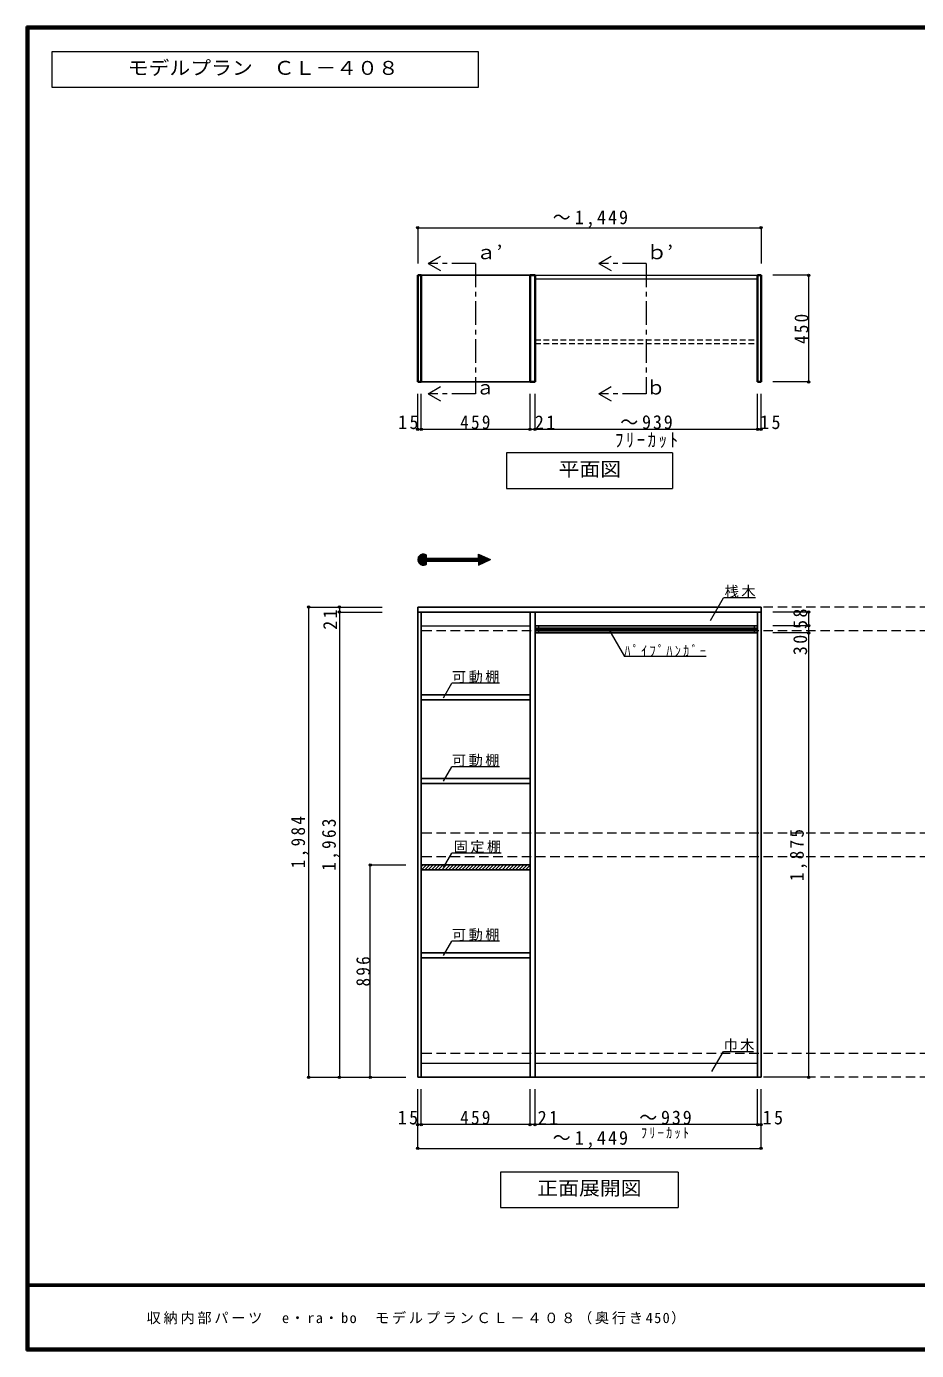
# Model space of a CAD drawing. Units: millimetres, scale not verified. Extents: x -3922 to 3878, y -2932 to 2722.
# Drawn here: x -3922 to -167, y -2864 to 2722 of the extents above; entities that cross this region are included whole.
import ezdxf
from ezdxf.enums import TextEntityAlignment as Align

# ---------------------------------------------------------------- set-up
doc = ezdxf.new("R2010")
doc.units = ezdxf.units.MM
doc.header["$LTSCALE"] = 20
doc.header["$PDMODE"] = 32
doc.header["$PDSIZE"] = 10
for name, pattern in [('CHAIN1', [8, 5, -1, 1, -1]), ('DASHED1', [1.8, 1.2, -0.6]), ('DASHED2', [3, 2, -1])]:
    doc.linetypes.add(name, pattern=pattern)
for name, color, linetype, lineweight in [('0-2_本体', 2, 'Continuous', 35), ('0-3_固定棚', 3, 'Continuous', 25), ('0-4_可動棚', 3, 'Continuous', 25), ('0-6_ﾊﾟｲﾌﾟﾊﾝｶﾞｰ', 4, 'Continuous', 9), ('0-7_桟木・巾木', 2, 'Continuous', 35), ('0-A_文字', 7, 'Continuous', 18), ('0-B_寸法', 7, 'Continuous', 9), ('0-C_ハッチ', 4, 'Continuous', 9), ('F-1_枠', 6, 'Continuous', 40)]:
    doc.layers.add(name, color=color, linetype=linetype, lineweight=lineweight)
doc.layers.add('F-A_文字', color=7, linetype='Continuous')
doc.styles.add('ＭＳ ゴシック', font='')
doc.styles.get('ＭＳ ゴシック').set_extended_font_data('MS Gothic')

msp = doc.modelspace()

# ---------------------------------------------------------------- linework, layer by layer
at = {"layer": '0-2_本体'}
for p, q in [((-2271.53, 1222.73), (-2271.53, 1672.73)), ((-2271.53, 1672.73), (-2256.53, 1672.73)), ((-2256.53, 1222.73), (-2256.53, 1672.73)), ((-1797.53, 1222.73), (-1797.53, 1672.73)), ((-1797.53, 1672.73), (-1776.53, 1672.73)), ((-1776.53, 1222.73), (-1776.53, 1672.73)), ((-837.53, 1222.73), (-837.53, 1672.73)), ((-837.53, 1672.73), (-822.53, 1672.73)), ((-822.53, 1222.73), (-822.53, 1672.73)), ((-2271.53, 1222.73), (-2256.53, 1222.73)), ((-1797.53, 1222.73), (-1776.53, 1222.73)), ((-837.53, 1222.73), (-822.53, 1222.73))]:
    msp.add_line(p, q, dxfattribs=at)
at = {"layer": '0-2_本体', "color": 3, "lineweight": 25}
for p, q in [((-2271.53, 251.73), (-2271.53, 272.73)), ((-822.53, 272.73), (-2271.53, 272.73)), ((-2271.53, 251.73), (-2271.53, -1711.27)), ((-822.53, 251.73), (-2271.53, 251.73)), ((-2256.53, 251.73), (-2256.53, -1711.27)), ((-1797.53, -1711.27), (-1797.53, 251.73)), ((-1776.53, -1711.27), (-1776.53, 251.73)), ((-837.53, -1711.27), (-837.53, 251.73)), ((-822.53, 272.73), (-822.53, 251.73)), ((-822.53, -1711.27), (-822.53, 251.73)), ((-2271.53, -1711.27), (-822.53, -1711.27))]:
    msp.add_line(p, q, dxfattribs=at)
at = {"layer": '0-3_固定棚'}
for p, q in [((-2256.53, 1672.73), (-1797.53, 1672.73)), ((-1797.53, 1222.73), (-2256.53, 1222.73)), ((-2256.53, -815.27), (-2256.53, -836.27)), ((-1797.53, -815.27), (-2256.53, -815.27)), ((-1797.53, -836.27), (-2256.53, -836.27)), ((-1797.53, -815.27), (-1797.53, -836.27))]:
    msp.add_line(p, q, dxfattribs=at)
at = {"layer": '0-4_可動棚'}
for p, q in [((-2256.53, -119.27), (-2256.53, -98.27)), ((-1797.53, -98.27), (-2256.53, -98.27)), ((-2256.53, -471.27), (-2256.53, -450.27)), ((-1797.53, -450.27), (-2256.53, -450.27)), ((-2256.53, -1207.27), (-2256.53, -1186.27)), ((-1797.53, -1186.27), (-2256.53, -1186.27))]:
    msp.add_line(p, q, dxfattribs=at)
for points in [[(-1797.53, -98.27), (-1797.53, -119.27), (-2256.53, -119.27)], [(-1797.53, -450.27), (-1797.53, -471.27), (-2256.53, -471.27)], [(-1797.53, -1186.27), (-1797.53, -1207.27), (-2256.53, -1207.27)]]:
    msp.add_lwpolyline(points, dxfattribs=at)
at = {"layer": '0-6_ﾊﾟｲﾌﾟﾊﾝｶﾞｰ', "linetype": 'DASHED1'}
for p, q in [((-1776.53, 1400.22), (-837.53, 1400.22)), ((-1776.53, 1385.24), (-837.53, 1385.24))]:
    msp.add_line(p, q, dxfattribs=at)
at = {"layer": '0-6_ﾊﾟｲﾌﾟﾊﾝｶﾞｰ', "color": 3, "lineweight": 25}
for p, q in [((-1776.53, 193.73), (-1776.53, 163.73)), ((-837.53, 193.73), (-1776.53, 193.73)), ((-837.53, 193.73), (-837.53, 163.73)), ((-837.53, 163.73), (-1776.53, 163.73))]:
    msp.add_line(p, q, dxfattribs=at)
at = {"layer": '0-6_ﾊﾟｲﾌﾟﾊﾝｶﾞｰ'}
for p, q in [((-1776.53, 184.73), (-837.53, 184.73)), ((-1776.53, 180.73), (-837.53, 180.73)), ((-1776.53, 176.73), (-837.53, 176.73)), ((-1776.53, 172.73), (-837.53, 172.73))]:
    msp.add_line(p, q, dxfattribs=at)
at = {"layer": '0-6_ﾊﾟｲﾌﾟﾊﾝｶﾞｰ', "color": 7, "lineweight": 18}
for p, q in [((-1761.53, 193.73), (-1761.53, 163.73)), ((-852.53, 193.73), (-852.53, 163.73))]:
    msp.add_line(p, q, dxfattribs=at)
at = {"layer": '0-7_桟木・巾木', "color": 7, "lineweight": 18}
for p, q in [((-1776.53, 1672.73), (-837.53, 1672.73)), ((-1776.53, 1657.73), (-837.53, 1657.73)), ((-1797.53, 191.73), (-2256.53, 191.73)), ((-837.53, 191.73), (-1776.53, 191.73)), ((-2256.53, -1651.27), (-1797.53, -1651.27)), ((-1776.53, -1651.27), (-837.53, -1651.27))]:
    msp.add_line(p, q, dxfattribs=at)
at = {"layer": '0-A_文字'}
for p, q in [((-2227.03, 1722.73), (-2175.07, 1752.73)), ((-1507.03, 1722.73), (-1455.07, 1752.73)), ((-2227.03, 1722.73), (-2175.07, 1692.73)), ((-1507.03, 1722.73), (-1455.07, 1692.73)), ((-2227.03, 1172.73), (-2175.07, 1202.73)), ((-1507.03, 1172.73), (-1455.07, 1202.73)), ((-2227.03, 1172.73), (-2175.07, 1142.73)), ((-1507.03, 1172.73), (-1455.07, 1142.73)), ((-1197.03, 922.73), (-1197.03, 772.73)), ((-1897.03, 772.73), (-1197.03, 772.73)), ((-2271.53, 472.25), (-2247.57, 496.2)), ((-2271.39, 475.22), (-2250.54, 496.06)), ((-2271.34, 469.61), (-2244.93, 496.02)), ((-2270.91, 467.21), (-2242.53, 495.58)), ((-2270.73, 478.71), (-2254.03, 495.4)), ((-2270.28, 465.01), (-2240.34, 494.96)), ((-2269.48, 462.98), (-2238.3, 494.16)), ((-2268.97, 483.29), (-2258.62, 493.65)), ((-2268.54, 461.09), (-2236.42, 493.22)), ((-2267.46, 459.34), (-2236.12, 490.69)), ((-2266.26, 457.72), (-2236.12, 487.86)), ((-2264.93, 456.22), (-2236.12, 485.03)), ((-2263.48, 454.84), (-2236.12, 482.21)), ((-2261.91, 453.58), (-2236.12, 479.38)), ((-2260.22, 452.44), (-2234.17, 478.49)), ((-2258.4, 451.44), (-2231.34, 478.49)), ((-2256.43, 450.57), (-2228.51, 478.49)), ((-2254.31, 449.87), (-2225.68, 478.49)), ((-2252.01, 449.34), (-2236.12, 465.23)), ((-2249.48, 449.04), (-2236.12, 462.41)), ((-2246.67, 449.02), (-2236.12, 459.58)), ((-2243.45, 449.41), (-2236.12, 456.75)), ((-2239.5, 450.54), (-2236.12, 453.92)), ((-2236.12, 466.7), (-2236.12, 452.15)), ((-2236.12, 466.7), (-2015.63, 466.7)), ((-2234.65, 466.7), (-2222.86, 478.49)), ((-2231.82, 466.7), (-2220.03, 478.49)), ((-2228.99, 466.7), (-2217.2, 478.49)), ((-2226.17, 466.7), (-2214.37, 478.49)), ((-2223.34, 466.7), (-2211.54, 478.49)), ((-2220.51, 466.7), (-2208.71, 478.49)), ((-2217.68, 466.7), (-2205.89, 478.49)), ((-2214.85, 466.7), (-2203.06, 478.49)), ((-2212.02, 466.7), (-2200.23, 478.49)), ((-2209.19, 466.7), (-2197.4, 478.49)), ((-2206.37, 466.7), (-2194.57, 478.49)), ((-2203.54, 466.7), (-2191.74, 478.49)), ((-2200.71, 466.7), (-2188.92, 478.49)), ((-2197.88, 466.7), (-2186.09, 478.49)), ((-2195.05, 466.7), (-2183.26, 478.49)), ((-2192.22, 466.7), (-2180.43, 478.49)), ((-2189.4, 466.7), (-2177.6, 478.49)), ((-2186.57, 466.7), (-2174.77, 478.49)), ((-2183.74, 466.7), (-2171.94, 478.49)), ((-2180.91, 466.7), (-2169.12, 478.49)), ((-2178.08, 466.7), (-2166.29, 478.49)), ((-2175.25, 466.7), (-2163.46, 478.49)), ((-2172.42, 466.7), (-2160.63, 478.49)), ((-2169.6, 466.7), (-2157.8, 478.49)), ((-2166.77, 466.7), (-2154.97, 478.49)), ((-2163.94, 466.7), (-2152.15, 478.49)), ((-2161.11, 466.7), (-2149.32, 478.49)), ((-2158.28, 466.7), (-2146.49, 478.49)), ((-2155.45, 466.7), (-2143.66, 478.49)), ((-2152.63, 466.7), (-2140.83, 478.49)), ((-2149.8, 466.7), (-2138, 478.49)), ((-2146.97, 466.7), (-2135.18, 478.49)), ((-2144.14, 466.7), (-2132.35, 478.49)), ((-2141.31, 466.7), (-2129.52, 478.49)), ((-2138.48, 466.7), (-2126.69, 478.49)), ((-2135.66, 466.7), (-2123.86, 478.49)), ((-2132.83, 466.7), (-2121.03, 478.49)), ((-2130, 466.7), (-2118.2, 478.49)), ((-2127.17, 466.7), (-2115.38, 478.49)), ((-2124.34, 466.7), (-2112.55, 478.49)), ((-2121.51, 466.7), (-2109.72, 478.49)), ((-2118.68, 466.7), (-2106.89, 478.49)), ((-2115.86, 466.7), (-2104.06, 478.49)), ((-2113.03, 466.7), (-2101.23, 478.49)), ((-2110.2, 466.7), (-2098.41, 478.49)), ((-2107.37, 466.7), (-2095.58, 478.49)), ((-2104.54, 466.7), (-2092.75, 478.49)), ((-2101.71, 466.7), (-2089.92, 478.49)), ((-2098.89, 466.7), (-2087.09, 478.49)), ((-2096.06, 466.7), (-2084.26, 478.49)), ((-2093.23, 466.7), (-2081.44, 478.49)), ((-2090.4, 466.7), (-2078.61, 478.49)), ((-2087.57, 466.7), (-2075.78, 478.49)), ((-2084.74, 466.7), (-2072.95, 478.49)), ((-2081.92, 466.7), (-2070.12, 478.49)), ((-2079.09, 466.7), (-2067.29, 478.49)), ((-2076.26, 466.7), (-2064.46, 478.49)), ((-2073.43, 466.7), (-2061.64, 478.49)), ((-2070.6, 466.7), (-2058.81, 478.49)), ((-2067.77, 466.7), (-2055.98, 478.49)), ((-2064.94, 466.7), (-2053.15, 478.49)), ((-2062.12, 466.7), (-2050.32, 478.49)), ((-2059.29, 466.7), (-2047.49, 478.49)), ((-2056.46, 466.7), (-2044.67, 478.49)), ((-2053.63, 466.7), (-2041.84, 478.49)), ((-2050.8, 466.7), (-2039.01, 478.49)), ((-2047.97, 466.7), (-2036.18, 478.49)), ((-2045.15, 466.7), (-2033.35, 478.49)), ((-2042.32, 466.7), (-2030.52, 478.49)), ((-2039.49, 466.7), (-2027.7, 478.49)), ((-2036.66, 466.7), (-2024.87, 478.49)), ((-2033.83, 466.7), (-2022.04, 478.49)), ((-2031, 466.7), (-2019.21, 478.49)), ((-2028.18, 466.7), (-2016.38, 478.49)), ((-2025.35, 466.7), (-2002.12, 489.93)), ((-2022.52, 466.7), (-2000.19, 489.03)), ((-2019.69, 466.7), (-1998.25, 488.13)), ((-2016.86, 466.7), (-1996.32, 487.24)), ((-2015.63, 496.21), (-1964.81, 472.6)), ((-2015.63, 478.49), (-2015.63, 496.21)), ((-2015.63, 493.39), (-2013.7, 495.31)), ((-2015.63, 490.56), (-2011.77, 494.42)), ((-2015.63, 487.73), (-2009.84, 493.52)), ((-2015.63, 484.9), (-2007.91, 492.62)), ((-2015.63, 482.07), (-2005.98, 491.72)), ((-2015.63, 479.25), (-2004.05, 490.83)), ((-2015.63, 465.1), (-1994.39, 486.34)), ((-2015.63, 462.27), (-1992.46, 485.44)), ((-2015.63, 459.45), (-1990.53, 484.55)), ((-2015.63, 456.62), (-1988.6, 483.65)), ((-2015.63, 453.79), (-1986.67, 482.75)), ((-2015.63, 450.96), (-1984.74, 481.85)), ((-2015.63, 448.99), (-1964.81, 472.6)), ((-2015.63, 466.7), (-2015.63, 448.99)), ((-2014.04, 449.73), (-1982.81, 480.96)), ((-2008.75, 452.18), (-1980.87, 480.06)), ((-2003.47, 454.64), (-1978.94, 479.16)), ((-1998.19, 457.09), (-1977.01, 478.27)), ((-1992.9, 459.54), (-1975.08, 477.37)), ((-1987.62, 462), (-1973.15, 476.47)), ((-1982.34, 464.45), (-1971.22, 475.57)), ((-1977.06, 466.91), (-1969.29, 474.68)), ((-1971.77, 469.36), (-1967.36, 473.78)), ((-1966.49, 471.82), (-1965.42, 472.88)), ((-1035.94, 216.5), (-981.12, 311.47)), ((-846.53, 311.47), (-981.12, 311.47)), ((-1465.49, 177.98), (-1399.53, 63.73)), ((-1054.53, 63.73), (-1399.53, 63.73)), ((-2162.05, -109.79), (-2127.03, -49.14)), ((-1927.03, -49.14), (-2127.03, -49.14)), ((-2162.05, -461.79), (-2127.03, -401.14)), ((-1927.03, -401.14), (-2127.03, -401.14)), ((-2162.05, -826.33), (-2127.03, -765.68)), ((-1919.85, -765.68), (-2127.03, -765.68)), ((-2162.05, -1197.79), (-2127.03, -1137.14)), ((-1927.03, -1137.14), (-2127.03, -1137.14)), ((-1029.87, -1686.83), (-981.12, -1602.39)), ((-981.12, -1602.39), (-855.09, -1602.39)), ((-1172.03, -2111.27), (-1172.03, -2261.27)), ((-1922.03, -2261.27), (-1172.03, -2261.27))]:
    msp.add_line(p, q, dxfattribs=at)
at = {"layer": '0-A_文字', "linetype": 'CHAIN1'}
for p, q in [((-2027.03, 1722.73), (-2227.03, 1722.73)), ((-2027.03, 1722.73), (-2027.03, 1172.73)), ((-1307.03, 1722.73), (-1507.03, 1722.73)), ((-1307.03, 1722.73), (-1307.03, 1172.73)), ((-2027.03, 1172.73), (-2227.03, 1172.73)), ((-1307.03, 1172.73), (-1507.03, 1172.73))]:
    msp.add_line(p, q, dxfattribs=at)
at = {"layer": '0-A_文字'}
msp.add_lwpolyline([(-3815.36, 2465.63), (-2015.36, 2465.63), (-2015.36, 2615.63), (-3815.36, 2615.63)], close=True, dxfattribs=at)
for points in [[(-1197.03, 922.73), (-1897.03, 922.73), (-1897.03, 772.73)], [(-2236.12, 493.04), (-2236.12, 478.49), (-2015.63, 478.49)], [(-1172.03, -2111.27), (-1922.03, -2111.27), (-1922.03, -2261.27)]]:
    msp.add_lwpolyline(points, dxfattribs=at)
msp.add_arc((-2247.92, 472.6), 23.61, 60, 300, dxfattribs=at)
at = {"layer": '0-B_寸法', "color": 4}
for p, q in [((-2271.53, 1872.73), (-2271.53, 1722.73)), ((-2271.53, 1872.73), (-822.53, 1872.73)), ((-822.53, 1872.73), (-822.53, 1722.73)), ((-622.53, 1672.73), (-772.53, 1672.73)), ((-622.53, 1672.73), (-622.53, 1222.73)), ((-622.53, 1222.73), (-772.53, 1222.73)), ((-2271.53, 1022.73), (-2271.53, 1172.73)), ((-2256.53, 1022.73), (-2256.53, 1172.73)), ((-1797.53, 1022.73), (-1797.53, 1172.73)), ((-1776.53, 1022.73), (-1776.53, 1172.73)), ((-837.53, 1022.73), (-837.53, 1172.73)), ((-822.53, 1022.73), (-822.53, 1172.73)), ((-2271.53, 1022.73), (-2256.53, 1022.73)), ((-2256.53, 1022.73), (-1797.53, 1022.73)), ((-1797.53, 1022.73), (-1776.53, 1022.73)), ((-1776.53, 1022.73), (-837.53, 1022.73)), ((-837.53, 1022.73), (-822.53, 1022.73)), ((-2731.53, 272.73), (-2731.53, -1711.27)), ((-2731.53, 272.73), (-2601.53, 272.73)), ((-2601.53, 272.73), (-2601.53, 251.73)), ((-2601.53, 272.73), (-2421.53, 272.73)), ((-2601.53, 251.73), (-2421.53, 251.73)), ((-2601.53, 251.73), (-2601.53, -1711.27)), ((-622.53, 251.73), (-772.53, 251.73)), ((-622.53, 251.73), (-622.53, 193.73)), ((-622.53, 193.73), (-772.53, 193.73)), ((-622.53, 193.73), (-622.53, 163.73)), ((-622.53, 163.73), (-772.53, 163.73)), ((-622.53, 163.73), (-622.53, -1711.27)), ((-2471.53, -815.27), (-2321.53, -815.27)), ((-2471.53, -1711.27), (-2471.53, -815.27)), ((-2731.53, -1711.27), (-2601.53, -1711.27)), ((-2601.53, -1711.27), (-2321.53, -1711.27)), ((-622.53, -1711.27), (-772.53, -1711.27)), ((-2271.53, -1911.27), (-2271.53, -1761.27)), ((-2256.53, -1911.27), (-2256.53, -1761.27)), ((-1797.53, -1911.27), (-1797.53, -1761.27)), ((-1776.53, -1911.27), (-1776.53, -1761.27)), ((-837.53, -1911.27), (-837.53, -1761.27)), ((-822.53, -1911.27), (-822.53, -1761.27)), ((-2256.53, -1911.27), (-2271.53, -1911.27)), ((-2271.53, -2011.27), (-2271.53, -1911.27)), ((-1797.53, -1911.27), (-2256.53, -1911.27)), ((-1776.53, -1911.27), (-1797.53, -1911.27)), ((-837.53, -1911.27), (-1776.53, -1911.27)), ((-822.53, -1911.27), (-837.53, -1911.27)), ((-822.53, -2011.27), (-822.53, -1911.27)), ((-2271.53, -2011.27), (-822.53, -2011.27))]:
    msp.add_line(p, q, dxfattribs=at)
at = {"layer": '0-B_寸法', "color": 4, "linetype": 'DASHED2'}
for p, q in [((2287.47, 272.73), (-2271.53, 272.73)), ((2287.47, 172.73), (-2271.53, 172.73)), ((2287.47, -681.27), (-2271.53, -681.27)), ((2287.47, -781.27), (-2271.53, -781.27)), ((2287.47, -1611.27), (-2271.53, -1611.27)), ((2287.47, -1711.27), (-2271.53, -1711.27))]:
    msp.add_line(p, q, dxfattribs=at)
at = {"layer": '0-B_寸法'}
for p in [(-2271.53, 1872.73), (-822.53, 1872.73), (-622.53, 1672.73), (-622.53, 1222.73), (-2271.53, 1022.73), (-2256.53, 1022.73), (-1797.53, 1022.73), (-1776.53, 1022.73), (-837.53, 1022.73), (-822.53, 1022.73), (-2731.53, 272.73), (-2601.53, 272.73), (-2601.53, 251.73), (-622.53, 251.73), (-622.53, 193.73), (-622.53, 163.73), (-2471.53, -815.27), (-2731.53, -1711.27), (-2601.53, -1711.27), (-2471.53, -1711.27), (-622.53, -1711.27), (-2271.53, -1911.27), (-2256.53, -1911.27), (-1797.53, -1911.27), (-1776.53, -1911.27), (-837.53, -1911.27), (-822.53, -1911.27), (-2271.53, -2011.27), (-822.53, -2011.27)]:
    msp.add_point(p, dxfattribs=at)
at = {"layer": '0-C_ハッチ'}
for p, q in [((-2256.53, -823.46), (-2248.34, -815.27)), ((-2255.19, -836.27), (-2234.19, -815.27)), ((-2241.05, -836.27), (-2220.05, -815.27)), ((-2226.91, -836.27), (-2205.91, -815.27)), ((-2212.77, -836.27), (-2191.77, -815.27)), ((-2198.63, -836.27), (-2177.63, -815.27)), ((-2184.48, -836.27), (-2163.48, -815.27)), ((-2170.34, -836.27), (-2149.34, -815.27)), ((-2156.2, -836.27), (-2135.2, -815.27)), ((-2142.06, -836.27), (-2121.06, -815.27)), ((-2127.91, -836.27), (-2106.91, -815.27)), ((-2113.77, -836.27), (-2092.77, -815.27)), ((-2099.63, -836.27), (-2078.63, -815.27)), ((-2085.49, -836.27), (-2064.49, -815.27)), ((-2071.35, -836.27), (-2050.35, -815.27)), ((-2057.2, -836.27), (-2036.2, -815.27)), ((-2043.06, -836.27), (-2022.06, -815.27)), ((-2028.92, -836.27), (-2007.92, -815.27)), ((-2014.78, -836.27), (-1993.78, -815.27)), ((-2000.64, -836.27), (-1979.64, -815.27)), ((-1986.49, -836.27), (-1965.49, -815.27)), ((-1972.35, -836.27), (-1951.35, -815.27)), ((-1958.21, -836.27), (-1937.21, -815.27)), ((-1944.07, -836.27), (-1923.07, -815.27)), ((-1929.92, -836.27), (-1908.92, -815.27)), ((-1915.78, -836.27), (-1894.78, -815.27)), ((-1901.64, -836.27), (-1880.64, -815.27)), ((-1887.5, -836.27), (-1866.5, -815.27)), ((-1873.36, -836.27), (-1852.36, -815.27)), ((-1859.21, -836.27), (-1838.21, -815.27)), ((-1845.07, -836.27), (-1824.07, -815.27)), ((-1830.93, -836.27), (-1809.93, -815.27)), ((-1816.79, -836.27), (-1797.53, -817.01)), ((-1802.65, -836.27), (-1797.53, -831.15))]:
    msp.add_line(p, q, dxfattribs=at)
at = {"layer": 'F-1_枠'}
for p, q in [((-3922.03, 2722.29), (-3922.03, -2864.37)), ((-3922.03, 2722.29), (3877.97, 2722.29)), ((-3922.03, 2718.96), (3877.97, 2718.96)), ((-3922.03, 2715.63), (3877.97, 2715.63)), ((-3918.7, 2722.29), (-3918.7, -2864.37)), ((-3915.36, 2722.29), (-3915.36, -2864.37)), ((3877.97, -2587.71), (-3922.03, -2587.71)), ((3877.97, -2591.04), (-3922.03, -2591.04)), ((3877.97, -2857.71), (-3922.03, -2857.71)), ((3877.97, -2861.04), (-3922.03, -2861.04)), ((3877.97, -2864.37), (-3922.03, -2864.37))]:
    msp.add_line(p, q, dxfattribs=at)

# ---------------------------------------------------------------- texts
at = {"layer": '0-A_文字', "style": 'ＭＳ ゴシック', "width": 1.1}
for s, p in [('モデルプラン\u3000ＣＬ－４０８', (-3495.36, 2500.63)), ('ａ’', (-2027.03, 1722.73)), ('ｂ’', (-1307.03, 1722.73)), ('平面図', (-1677.03, 807.73)), ('正面展開図', (-1767.03, -2226.27))]:
    msp.add_text(s, height=58.65, dxfattribs=at).set_placement(p, align=Align.BOTTOM_LEFT)
at = {"layer": '0-A_文字', "style": 'ＭＳ ゴシック'}
for s, p in [('ｂ', (-1307.03, 1152.04)), ('ａ', (-2027.03, 1152.04))]:
    msp.add_text(s, height=58.65, dxfattribs=at).set_placement(p, align=Align.BOTTOM_LEFT)
at = {"layer": '0-A_文字', "char_height": 43.99, "attachment_point": 7, "style": 'ＭＳ ゴシック'}
for s, insert in [('\\T1.17;桟木', (-976.53, 311.47)), ('\\T1.39;\\W0.85;ﾊﾟｲﾌﾟﾊﾝｶﾞｰ', (-1399.53, 63.73)), ('\\T1.17;可動棚', (-2127.03, -49.14)), ('\\T1.17;可動棚', (-2127.03, -401.14)), ('\\T1.17;固定棚', (-2119.85, -765.68)), ('\\T1.17;可動棚', (-2127.03, -1137.14)), ('\\T1.17;巾木', (-981.12, -1602.39)), ('\\T1.39;\\W0.85;ﾌﾘｰｶｯﾄ', (-1329.53, -1971.27))]:
    msp.add_mtext(s, dxfattribs=dict(at, insert=insert))
at = {"layer": '0-B_寸法', "char_height": 58.65, "attachment_point": 7, "style": 'ＭＳ ゴシック'}
for s, insert in [('\\T1.23;\\W0.95;～1,449', (-1702.03, 1872.73)), ('\\T1.27;\\W0.95;15', (-2354.22, 1022.73)), ('\\T1.27;\\W0.9;459', (-2092.03, 1022.73)), ('\\T1.27;\\W0.95;21', (-1777.27, 1022.73)), ('\\T1.21;\\W0.95;～939', (-1417.03, 1022.73)), ('\\T1.27;\\W0.95;15', (-826.96, 1022.73)), ('\\T1.28;\\W0.9;ﾌﾘｰｶｯﾄ', (-1439.53, 943.86)), ('\\T1.27;\\W0.95;15', (-2355.82, -1911.27)), ('\\T1.27;\\W0.9;459', (-2092.03, -1911.27)), ('\\T1.27;\\W0.95;21', (-1765.16, -1911.27)), ('\\T1.21;\\W0.95;～939', (-1337.03, -1911.27)), ('\\T1.27;\\W0.95;15', (-816.33, -1911.27)), ('\\T1.23;\\W0.95;～1,449', (-1702.03, -2011.27))]:
    msp.add_mtext(s, dxfattribs=dict(at, insert=insert))
at = {"layer": '0-B_寸法', "char_height": 58.65, "attachment_point": 7, "rotation": 90, "style": 'ＭＳ ゴシック'}
for s, insert in [('\\T1.27;\\W0.9;450', (-622.53, 1382.73)), ('\\T1.27;\\W0.95;21', (-2611.92, 176.73)), ('\\T1.27;\\W0.95;58', (-627.78, 180.23)), ('\\T1.27;\\W0.95;30', (-627.78, 69.52)), ('\\T1.28;\\W0.9;1,984', (-2731.92, -829.27)), ('\\T1.28;\\W0.9;1,963', (-2601.92, -839.77)), ('\\T1.28;\\W0.9;1,875', (-627.78, -883.77)), ('\\T1.27;\\W0.9;896', (-2471.53, -1328.27))]:
    msp.add_mtext(s, dxfattribs=dict(at, insert=insert))
at = {"layer": 'F-A_文字', "insert": (-3415.36, -2754.37), "char_height": 43.99, "attachment_point": 7, "style": 'ＭＳ ゴシック'}
msp.add_mtext('\\T1.19;収納内部パーツ\u3000e・ra・bo\u3000モデルプランＣＬ－４０８（奥行き450）', dxfattribs=at)

doc.saveas('drawing.dxf')
